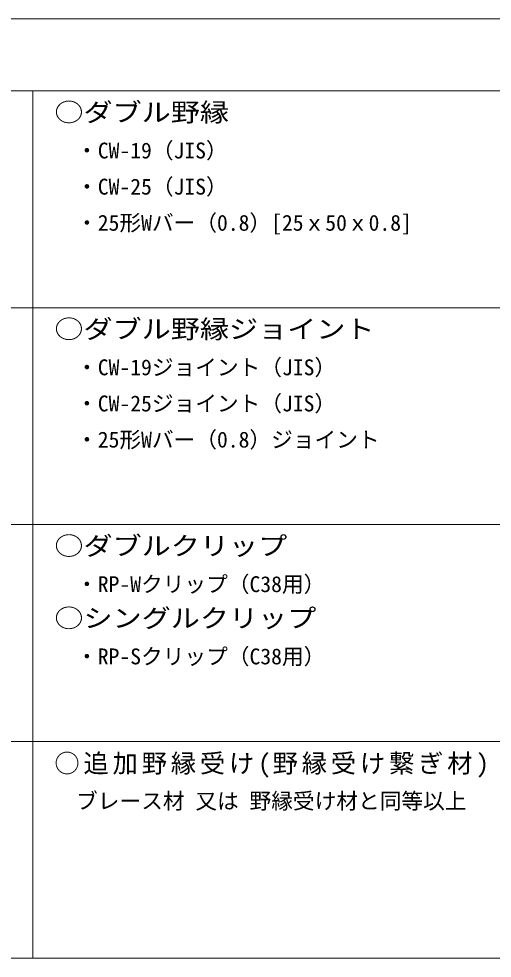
# Model space of a CAD drawing. Units: millimetres on the paper, enlarged 40 times. Extents: x -7800 to 7800, y -5387 to 5300.
# Drawn here: x -3297 to -1987, y 2700 to 5300 of the extents above; entities that cross this region are included whole.
import ezdxf
from ezdxf.enums import TextEntityAlignment as Align

# ---------------------------------------------------------------- set-up
doc = ezdxf.new("R2010")
doc.units = ezdxf.units.MM
doc.header["$LTSCALE"] = 40
doc.layers.add('0-6_文字', color=7, linetype='Continuous')
doc.layers.add('F-3_野縁受け', color=7, linetype='Continuous', lineweight=18)
doc.styles.add('ＭＳ ゴシック', font='')
doc.styles.get('ＭＳ ゴシック').set_extended_font_data('MS Gothic')

msp = doc.modelspace()

# ---------------------------------------------------------------- linework, layer by layer
at = {"layer": 'F-3_野縁受け', "color": 3}
for p, q in [((-7800, 5300), (7800, 5300)), ((-7638.18, 5100.25), (-78.18, 5100.25)), ((-7638.18, 4500.25), (-78.18, 4500.25)), ((-7638.18, 3900.25), (-78.18, 3900.25)), ((-7638.18, 3300.25), (-78.18, 3300.25)), ((-7638.18, 2700.25), (-78.18, 2700.25))]:
    msp.add_line(p, q, dxfattribs=at)
at = {"layer": 'F-3_野縁受け', "color": 4, "lineweight": 9}
msp.add_line((-3258.18, 5100.25), (-3258.18, 2700.25), dxfattribs=at)

# ---------------------------------------------------------------- texts
at = {"layer": '0-6_文字', "style": 'ＭＳ ゴシック', "width": 1.15}
for s, p in [('○ダブル野縁', (-3198.18, 5000.25)), ('○ダブル野縁ジョイント', (-3198.18, 4400.25)), ('○ダブルクリップ', (-3198.18, 3800.25)), ('○シングルクリップ', (-3198.18, 3600.25))]:
    msp.add_text(s, height=51.32, dxfattribs=at).set_placement(p, align=Align.BOTTOM_LEFT)
at = {"layer": '0-6_文字', "style": 'ＭＳ ゴシック'}
for s, p in [('・CW-19（JIS）', (-3138.18, 4900.25)), ('・CW-25（JIS）', (-3138.18, 4800.25)), ('・25形Wバー（0.8）[25ｘ50ｘ0.8]', (-3138.18, 4700.25)), ('・CW-19ジョイント（JIS）', (-3138.18, 4300.25)), ('・CW-25ジョイント（JIS）', (-3138.18, 4200.25)), ('・25形Wバー（0.8）ジョイント', (-3138.18, 4100.25)), ('・RP-Wクリップ（C38用）', (-3138.18, 3700.25)), ('・RP-Sクリップ（C38用）', (-3138.18, 3500.25)), ('ブレース材 又は 野縁受け材と同等以上', (-3138.18, 3100.25))]:
    msp.add_text(s, height=43.99, dxfattribs=at).set_placement(p, align=Align.BOTTOM_LEFT)
at = {"layer": '0-6_文字', "insert": (-3198.18, 3200.25), "char_height": 51.32, "attachment_point": 7, "style": 'ＭＳ ゴシック'}
msp.add_mtext('\\T1.15;○追加野縁受け(野縁受け繋ぎ材)', dxfattribs=at)

doc.saveas('drawing.dxf')
